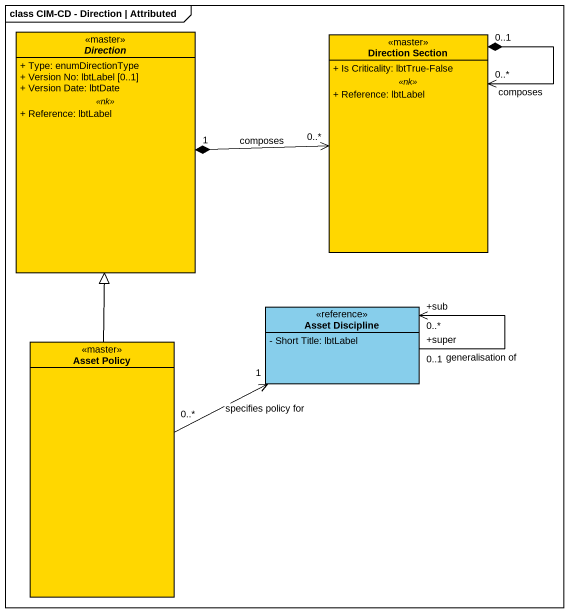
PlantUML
@startuml
mainframe class CIM-CD - Direction | Attributed
hide circle
hide empty members
skinparam classAttributeIconSize 0
abstract class Direction <<master>> #FFD700 {
  + Type: enumDirectionType
  + Version No: lbtLabel [0..1]
  + Version Date: lbtDate
  .. <<nk>> ..
  + Reference: lbtLabel
}
class "Direction Section" as Direction_Section <<master>> #FFD700 {
  + Is Criticality: lbtTrue-False
  .. <<nk>> ..
  + Reference: lbtLabel
}
class "Asset Discipline" as Asset_Discipline <<reference>> #87CEEB {
  - Short Title: lbtLabel
}
class "Asset Policy" as Asset_Policy <<master>> #FFD700
Direction_Section "0..*" <-left-* "1" Direction : composes
Direction_Section "0..*" <--* "0..1" Direction_Section : composes
Asset_Discipline "+super\n0..1" --> "+sub\n0..*" Asset_Discipline : generalisation of
Asset_Discipline "1" <-left- "0..*" Asset_Policy : specifies policy for
Asset_Policy -up-|> Direction
@enduml
